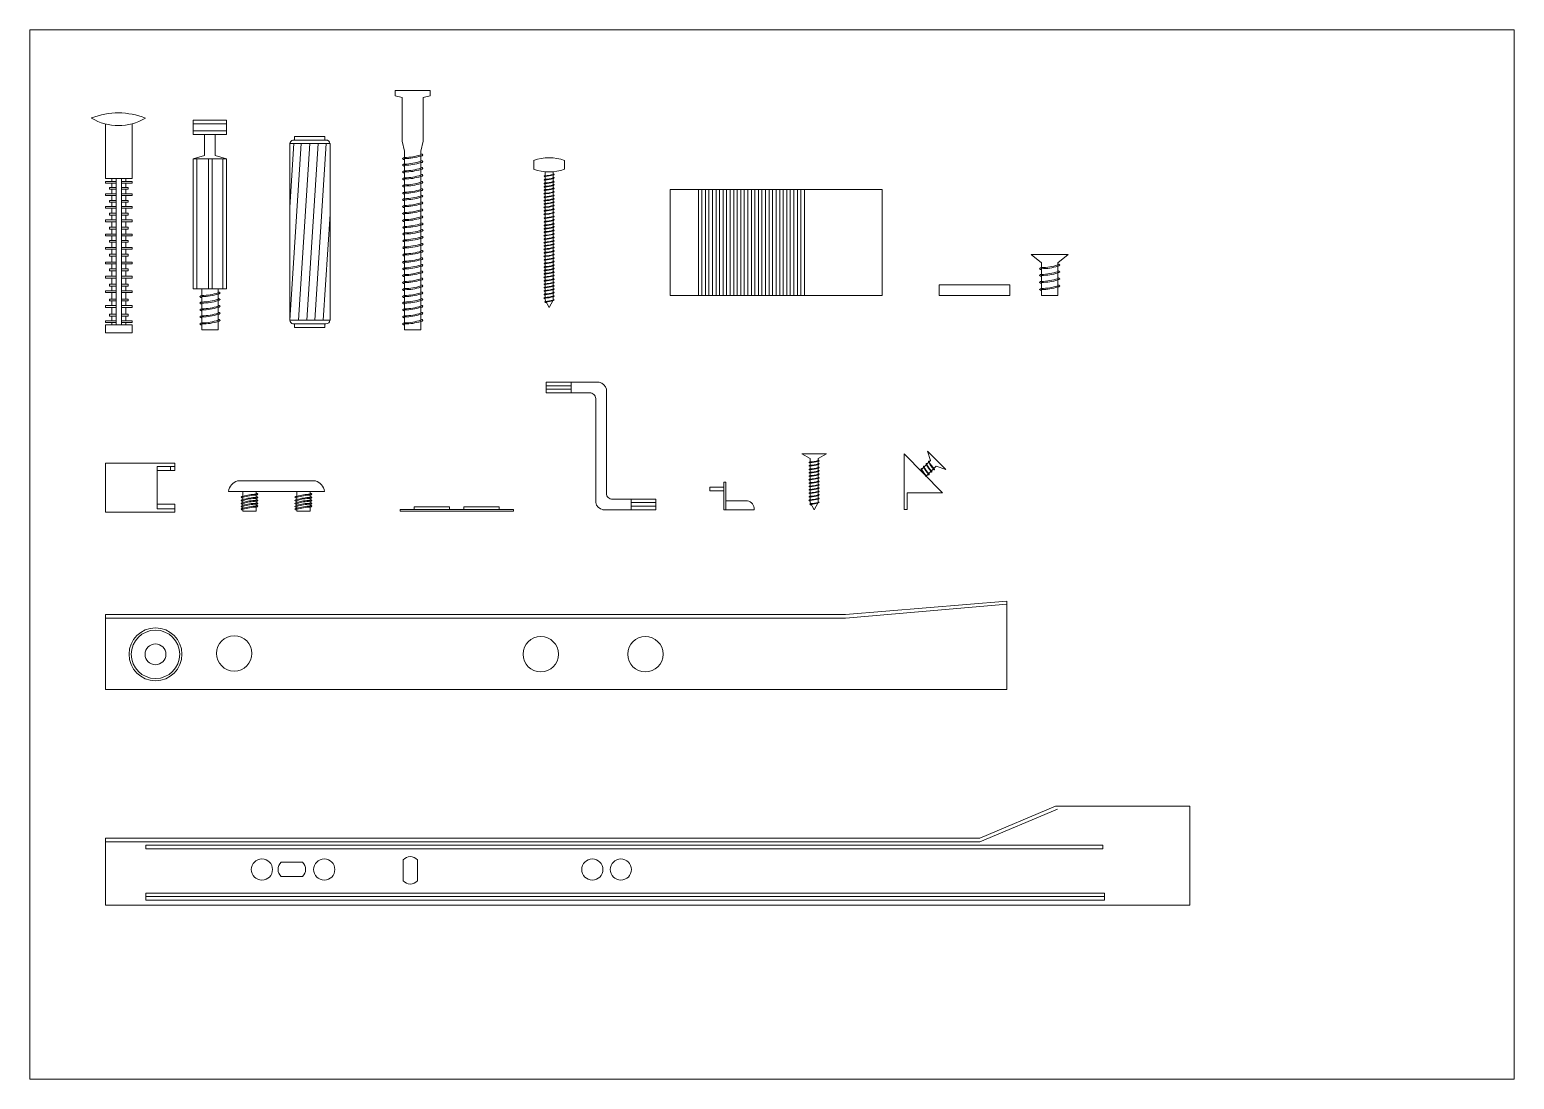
# Model space of a CAD drawing. Header units: inches. Extents: x 12 to 1060, y 12 to 320.
# Drawn here: x 11.9 to 431.9, y 11.8 to 308.8 of the extents above; entities that cross this region are included whole.
import ezdxf

# ---------------------------------------------------------------- set-up
doc = ezdxf.new("R2010")
doc.units = ezdxf.units.IN
doc.header["$MEASUREMENT"] = 0
doc.layers.add('dettagli', color=4, linetype='Continuous', lineweight=13)

msp = doc.modelspace()

# ---------------------------------------------------------------- linework, layer by layer
at = {"color": 7, "lineweight": 5}
msp.add_lwpolyline([(11.9, 11.78), (11.9, 308.78), (431.9, 308.78), (431.9, 11.78)], close=True, dxfattribs=at)
at = {"layer": 'dettagli', "lineweight": 5}
for p, q in [((115.29, 290.11), (117.29, 289.61)), ((123.24, 289.61), (125.24, 290.11)), ((117.29, 277.22), (117.29, 289.61)), ((123.24, 277.22), (123.24, 289.61)), ((58.18, 282.16), (67.58, 282.16)), ((58.18, 280.16), (67.58, 280.16)), ((95.71, 277.55), (95.36, 277.55)), ((117.96, 274.43), (117.29, 277.22)), ((122.57, 274.43), (123.24, 277.22)), ((61.38, 273.2), (58.18, 272.2)), ((64.38, 273.2), (67.58, 272.2)), ((85.46, 226.55), (88.68, 276.55)), ((85.46, 258.58), (86.62, 276.55)), ((87.93, 226.55), (91.16, 276.55)), ((90.26, 226.55), (93.49, 276.55)), ((92.59, 226.55), (95.81, 276.55)), ((62.48, 272.2), (62.48, 235.5)), ((63.48, 272.2), (63.48, 235.5)), ((154.48, 271.81), (154.48, 269.28)), ((163.23, 271.81), (163.23, 269.28)), ((40.89, 266.64), (33.34, 266.64)), ((35.13, 266.64), (35.13, 265.84)), ((35.13, 265.32), (35.13, 264.14)), ((35.13, 263.63), (35.13, 262.34)), ((35.13, 261.83), (35.13, 260.49)), ((201.07, 263.6), (201.07, 233.6)), ((202.07, 263.6), (202.07, 233.6)), ((203.07, 263.6), (203.07, 233.6)), ((204.07, 263.6), (204.07, 233.6)), ((205.07, 263.6), (205.07, 233.6)), ((206.07, 263.6), (206.07, 233.6)), ((207.07, 263.6), (207.07, 233.6)), ((208.07, 263.6), (208.07, 233.6)), ((209.07, 263.6), (209.07, 233.6)), ((210.07, 263.6), (210.07, 233.6)), ((211.07, 263.6), (211.07, 233.6)), ((212.07, 263.6), (212.07, 233.6)), ((213.07, 263.6), (213.07, 233.6)), ((214.07, 263.6), (214.07, 233.6)), ((215.07, 263.6), (215.07, 233.6)), ((216.07, 263.6), (216.07, 233.6)), ((217.07, 263.6), (217.07, 233.6)), ((218.07, 263.6), (218.07, 233.6)), ((219.07, 263.6), (219.07, 233.6)), ((220.07, 263.6), (220.07, 233.6)), ((221.07, 263.6), (221.07, 233.6)), ((222.07, 263.6), (222.07, 233.6)), ((223.07, 263.6), (223.07, 233.6)), ((224.07, 263.6), (224.07, 233.6)), ((225.07, 263.6), (225.07, 233.6)), ((226.07, 263.6), (226.07, 233.6)), ((227.07, 263.6), (227.07, 233.6)), ((228.07, 263.6), (228.07, 233.6)), ((229.07, 263.6), (229.07, 233.6)), ((230.07, 263.6), (230.07, 233.6)), ((231.07, 263.6), (231.07, 233.6)), ((35.13, 259.98), (35.13, 258.8)), ((35.13, 258.28), (35.13, 256.84)), ((35.13, 256.33), (35.13, 254.94)), ((94.91, 226.55), (96.86, 256.62)), ((35.13, 254.43), (35.13, 252.89)), ((35.13, 252.37), (35.13, 250.93)), ((35.13, 250.42), (35.13, 249.14)), ((35.13, 248.62), (35.13, 247.18)), ((35.13, 246.67), (35.13, 245.23)), ((35.13, 244.72), (35.13, 243.02)), ((298.15, 242.8), (295.25, 245.19)), ((295.25, 245.19), (305.65, 245.19)), ((302.76, 242.8), (305.65, 245.19)), ((35.13, 242.51), (35.13, 241.07)), ((35.13, 240.55), (35.13, 239.01)), ((35.13, 238.5), (35.13, 236.75)), ((35.13, 236.24), (35.13, 234.9)), ((35.13, 234.39), (35.13, 232.57)), ((35.13, 232.05), (35.13, 230.72)), ((157.7, 232.29), (158.84, 230.22)), ((158.84, 230.22), (159.98, 232.29)), ((35.13, 230.2), (35.13, 228.28)), ((35.13, 227.76), (35.13, 226.43)), ((40.89, 225.3), (33.34, 225.3)), ((35.13, 225.91), (35.13, 225.3)), ((95.71, 225.55), (95.36, 225.55)), ((158.04, 208.02), (165.04, 208.02)), ((158.04, 207.02), (165.04, 207.02)), ((271.04, 184.35), (265.91, 189.54)), ((266.77, 186.86), (265.91, 189.54)), ((271.04, 184.35), (265.91, 189.54)), ((33.34, 186.13), (52.98, 186.13)), ((33.34, 172.23), (33.34, 186.13)), ((232.66, 187.45), (230.34, 188.8)), ((230.34, 188.8), (237.28, 188.8)), ((234.96, 187.45), (237.28, 188.8)), ((268.37, 185.24), (271.04, 184.35)), ((95.28, 178.11), (68.16, 178.11)), ((52.98, 172.23), (33.34, 172.23)), ((52.98, 173.23), (52.98, 172.23)), ((76, 172.54), (72.16, 172.54)), ((91.28, 172.54), (87.44, 172.54)), ((189.04, 174.97), (182.04, 174.97)), ((189.04, 173.97), (182.04, 173.97)), ((232.66, 175.04), (233.82, 172.97)), ((233.82, 172.97), (234.96, 175.04)), ((33.34, 122.08), (33.34, 142.27)), ((340.12, 61.08), (340.12, 89.08))]:
    msp.add_line(p, q, dxfattribs=at)
for points in [[(115.29, 290.11), (115.29, 290.11), (115.29, 291.61), (125.24, 291.61), (125.24, 290.11), (125.24, 290.11)], [(29.42, 283.75), (29.42, 283.82)], [(33.34, 266.64), (33.34, 282.12), (33.34, 282.12)], [(40.89, 282.17), (40.89, 266.64)], [(61.38, 279.16), (58.18, 279.16), (58.18, 283.16), (67.58, 283.16), (67.58, 279.16), (64.38, 279.16)], [(61.38, 273.2), (61.38, 279.16), (64.38, 279.16), (64.38, 273.2)], [(86.86, 277.55), (86.86, 278.55), (95.36, 278.55), (95.36, 277.55), (86.36, 277.55)], [(91.16, 276.55), (96.86, 276.55), (96.86, 226.55), (85.46, 226.55), (85.46, 276.55), (91.16, 276.55)], [(122.57, 274.43), (122.57, 223.86), (117.96, 223.86), (117.96, 274.43)], [(58.18, 235.5), (67.58, 235.5), (67.58, 272.2), (58.18, 272.2), (58.18, 235.5)], [(59.18, 272.2), (59.18, 235.5)], [(66.58, 272.2), (66.58, 235.5)], [(36.38, 265.84), (33.32, 265.84), (33.32, 265.32), (36.38, 265.32)], [(36.38, 266.64), (36.38, 225.3)], [(37.83, 266.64), (37.83, 225.3)], [(37.83, 265.84), (40.89, 265.84), (40.89, 265.32), (37.83, 265.32)], [(39.09, 266.64), (39.09, 265.84)], [(39.09, 265.32), (39.09, 264.14)], [(157.7, 268.56), (157.7, 232.29)], [(159.98, 232.29), (159.98, 268.56), (157.7, 268.56)], [(36.38, 262.34), (33.32, 262.34), (33.32, 261.83), (36.38, 261.83)], [(36.38, 264.14), (34.46, 264.14), (34.46, 263.63), (36.38, 263.63)], [(36.38, 260.49), (34.46, 260.49), (34.46, 259.98), (36.38, 259.98)], [(37.83, 264.14), (39.75, 264.14), (39.75, 263.63), (37.83, 263.63)], [(37.83, 262.34), (40.89, 262.34), (40.89, 261.83), (37.83, 261.83)], [(37.83, 260.49), (39.75, 260.49), (39.75, 259.98), (37.83, 259.98)], [(39.09, 263.63), (39.09, 262.34)], [(39.09, 261.83), (39.09, 260.49)], [(193.07, 263.6), (253.07, 263.6), (253.07, 233.6), (193.07, 233.6), (193.07, 263.6)], [(36.38, 258.8), (33.32, 258.8), (33.32, 258.28), (36.38, 258.28)], [(36.38, 256.84), (34.46, 256.84), (34.46, 256.33), (36.38, 256.33)], [(37.83, 258.8), (40.89, 258.8), (40.89, 258.28), (37.83, 258.28)], [(37.83, 256.84), (39.75, 256.84), (39.75, 256.33), (37.83, 256.33)], [(39.09, 259.98), (39.09, 258.8)], [(39.09, 258.28), (39.09, 256.84)], [(39.09, 256.33), (39.09, 254.94)], [(36.38, 254.94), (33.32, 254.94), (33.32, 254.43), (36.38, 254.43)], [(36.38, 252.89), (34.46, 252.89), (34.46, 252.37), (36.38, 252.37)], [(37.83, 254.94), (40.89, 254.94), (40.89, 254.43), (37.83, 254.43)], [(37.83, 252.89), (39.75, 252.89), (39.75, 252.37), (37.83, 252.37)], [(39.09, 254.43), (39.09, 252.89)], [(39.09, 252.37), (39.09, 250.93)], [(36.38, 250.93), (33.32, 250.93), (33.32, 250.42), (36.38, 250.42)], [(36.38, 249.14), (34.46, 249.14), (34.46, 248.62), (36.38, 248.62)], [(37.83, 250.93), (40.89, 250.93), (40.89, 250.42), (37.83, 250.42)], [(37.83, 249.14), (39.75, 249.14), (39.75, 248.62), (37.83, 248.62)], [(39.09, 250.42), (39.09, 249.14)], [(39.09, 248.62), (39.09, 247.18)], [(36.38, 247.18), (33.32, 247.18), (33.32, 246.67), (36.38, 246.67)], [(36.38, 245.23), (34.46, 245.23), (34.46, 244.72), (36.38, 244.72)], [(37.83, 247.18), (40.89, 247.18), (40.89, 246.67), (37.83, 246.67)], [(37.83, 245.23), (39.75, 245.23), (39.75, 244.72), (37.83, 244.72)], [(39.09, 246.67), (39.09, 245.23)], [(39.09, 244.72), (39.09, 243.02)], [(36.38, 243.02), (33.32, 243.02), (33.32, 242.51), (36.38, 242.51)], [(36.38, 241.07), (34.46, 241.07), (34.46, 240.55), (36.38, 240.55)], [(37.83, 243.02), (40.89, 243.02), (40.89, 242.51), (37.83, 242.51)], [(37.83, 241.07), (39.75, 241.07), (39.75, 240.55), (37.83, 240.55)], [(39.09, 242.51), (39.09, 241.07)], [(39.09, 240.55), (39.09, 239.01)], [(302.76, 242.8), (302.76, 233.6), (298.15, 233.6), (298.15, 242.8)], [(36.38, 239.01), (33.32, 239.01), (33.32, 238.5), (36.38, 238.5)], [(36.38, 236.75), (34.46, 236.75), (34.46, 236.24), (36.38, 236.24)], [(37.83, 239.01), (40.89, 239.01), (40.89, 238.5), (37.83, 238.5)], [(37.83, 236.75), (39.75, 236.75), (39.75, 236.24), (37.83, 236.24)], [(39.09, 238.5), (39.09, 236.75)], [(39.09, 236.24), (39.09, 234.9)], [(65.22, 235.5), (65.22, 223.86), (60.61, 223.86), (60.61, 235.5)], [(269.18, 233.6), (269.18, 236.6), (289.18, 236.6), (289.18, 233.6), (269.18, 233.6)], [(36.38, 234.9), (33.32, 234.9), (33.32, 234.39), (36.38, 234.39)], [(36.38, 232.57), (34.46, 232.57), (34.46, 232.05), (36.38, 232.05)], [(37.83, 234.9), (40.89, 234.9), (40.89, 234.39), (37.83, 234.39)], [(37.83, 232.57), (39.75, 232.57), (39.75, 232.05), (37.83, 232.05)], [(39.09, 234.39), (39.09, 232.57)], [(39.09, 232.05), (39.09, 230.72)], [(36.38, 230.72), (33.32, 230.72), (33.32, 230.2), (36.38, 230.2)], [(36.38, 228.28), (34.46, 228.28), (34.46, 227.76), (36.38, 227.76)], [(37.83, 230.72), (40.89, 230.72), (40.89, 230.2), (37.83, 230.2)], [(37.83, 228.28), (39.75, 228.28), (39.75, 227.76), (37.83, 227.76)], [(39.09, 230.2), (39.09, 228.28)], [(39.09, 227.76), (39.09, 226.43)], [(36.38, 226.43), (33.32, 226.43), (33.32, 225.91), (36.38, 225.91)], [(40.89, 225.3), (40.89, 223.01), (33.34, 223.01), (33.34, 225.3)], [(37.83, 226.43), (40.89, 226.43), (40.89, 225.91), (37.83, 225.91)], [(39.09, 225.91), (39.09, 225.3)], [(86.86, 225.55), (86.86, 224.55), (95.36, 224.55), (95.36, 225.55), (86.36, 225.55)], [(165.04, 206.02), (158.04, 206.02), (158.04, 209.02), (165.04, 209.02)], [(165.04, 209.02), (173.01, 209.02)], [(170.5, 206.02), (165.04, 206.02), (165.04, 209.02)], [(175.04, 189.87), (175.04, 207.02)], [(172.04, 189.87), (172.04, 204.43)], [(172.04, 174.97), (172.04, 189.87)], [(175.04, 189.87), (175.04, 177.56)], [(52.98, 173.23), (47.98, 173.23), (47.98, 185.23), (52.98, 185.23), (52.98, 186.13)], [(51.78, 185.23), (51.78, 184.1), (47.98, 184.1)], [(52.98, 185.23), (52.98, 184.1), (51.78, 184.1)], [(232.66, 187.45), (232.66, 175.04)], [(234.96, 175.04), (234.96, 187.45), (234.96, 187.45)], [(259.25, 173), (259.25, 188.75), (270.15, 177.73), (260.15, 177.73), (260.15, 173), (259.25, 173)], [(263.91, 184.04), (266.77, 186.86), (266.77, 186.86)], [(268.37, 185.24), (265.52, 182.41)], [(92.72, 181.11), (92.72, 181.11), (70.72, 181.11), (70.72, 181.11)], [(208.32, 172.97), (208.32, 180.79), (208.82, 180.79), (208.82, 172.97), (208.32, 172.97)], [(72.16, 172.54), (72.16, 178.11), (76, 178.11), (76, 172.54)], [(87.44, 172.54), (87.44, 178.11), (91.28, 178.11), (91.28, 172.54)], [(208.32, 179.29), (204.32, 179.29), (204.32, 178.29), (208.32, 178.29)], [(52.98, 173.23), (52.98, 174.5), (47.98, 174.5)], [(116.69, 172.54), (148.8, 172.54), (148.8, 173.04), (116.69, 173.04), (116.69, 172.54)], [(120.69, 173.04), (120.69, 173.74), (130.69, 173.74), (130.69, 173.04)], [(134.69, 173.04), (134.69, 173.74), (144.69, 173.74), (144.69, 173.04)], [(182.04, 172.97), (174.07, 172.97)], [(176.58, 175.97), (182.04, 175.97), (182.04, 172.97)], [(182.04, 175.97), (189.04, 175.97), (189.04, 172.97), (182.04, 172.97)], [(214.96, 175.47), (208.82, 175.47)], [(208.82, 172.97), (216.82, 172.97), (216.82, 173.44)], [(288.35, 147.08), (288.35, 122.08), (33.34, 122.08)], [(288.35, 147.08), (242.68, 143.27), (33.34, 143.27), (33.34, 142.27)], [(33.34, 142.27), (242.68, 142.27), (288.35, 146.22)], [(340.12, 89.08), (302.12, 89.08), (280.73, 80.02), (33.34, 80.02), (33.34, 61.08)], [(33.34, 79.02), (280.73, 79.02), (302.71, 88.26)], [(315.47, 78.02), (44.75, 78.02), (44.75, 77.02), (315.47, 77.02), (315.47, 78.02)], [(83.06, 73.19), (83.06, 73.19), (89.06, 73.19)], [(117.58, 67.92), (117.58, 67.92), (117.58, 73.92)], [(121.58, 73.92), (121.58, 73.92), (121.58, 67.92)], [(89.06, 69.19), (89.06, 69.19), (83.06, 69.19)], [(316.01, 64.47), (44.75, 64.47), (44.75, 63.47), (316.01, 63.47), (316.01, 64.47)], [(309.03, 63.47), (44.75, 63.47), (44.75, 62.48), (316.01, 62.48), (316.01, 63.47)], [(33.34, 61.08), (340.12, 61.08)]]:
    msp.add_lwpolyline(points, dxfattribs=at)
for centre, radius in [((47.49, 132.04), 7.49), ((47.49, 132.04), 6.85), ((47.49, 132.04), 2.95), ((69.76, 132.29), 5), ((156.49, 132.08), 5), ((186.09, 132.08), 5), ((77.6, 71.15), 3), ((95.23, 71.15), 3), ((171.08, 71.15), 3), ((179.14, 71.15), 3)]:
    msp.add_circle(centre, radius, dxfattribs=at)
for centre, radius, start, end in [((36.93, 264.58), 20.66, 68.1154, 111.2992), ((37.02, 296.49), 14.84, 239.19, 300.81), ((86.73, 276.3), 1.3, 106.8875, 169.1381), ((95.78, 276.48), 1.07, 3.8548, 93.8548), ((117.62, 288.94), 16.34, 271.1868, 287.62), ((118.06, 286.79), 14.48, 269.6106, 288.1487), ((122.38, 272.69), 0.997, 39.7871, 79.0756), ((122.61, 273.67), 0.637, 266.5276, 327.6662), ((117.92, 271.97), 0.637, 86.5276, 147.6662), ((118.15, 272.95), 0.997, 219.7871, 259.0756), ((117.92, 270.12), 0.637, 86.5276, 147.6662), ((118.15, 271.09), 0.997, 219.7871, 259.0756), ((117.92, 268.19), 0.637, 86.5276, 147.6662), ((117.62, 287.09), 16.34, 271.1868, 287.62), ((118.06, 284.93), 14.48, 269.6106, 288.1487), ((117.62, 285.17), 16.34, 271.1868, 287.62), ((118.06, 283.01), 14.48, 269.6106, 288.1487), ((122.38, 270.83), 0.997, 39.7871, 79.0756), ((122.61, 271.81), 0.637, 266.5276, 327.6662), ((122.38, 268.91), 0.997, 39.7871, 79.0756), ((122.61, 269.89), 0.637, 266.5276, 327.6662), ((158.85, 258.85), 13.68, 71.3462, 108.6538), ((158.85, 282.24), 13.68, 251.3462, 288.6538), ((118.15, 269.17), 0.997, 219.7871, 259.0756), ((117.92, 266.21), 0.637, 86.5276, 147.6662), ((118.15, 267.19), 0.997, 219.7871, 259.0756), ((117.92, 264.21), 0.637, 86.5276, 147.6662), ((117.62, 283.19), 16.34, 271.1868, 287.62), ((118.06, 281.03), 14.48, 269.6106, 288.1487), ((117.62, 281.19), 16.34, 271.1868, 287.62), ((118.06, 279.03), 14.48, 269.6106, 288.1487), ((122.38, 266.93), 0.997, 39.7871, 79.0756), ((122.61, 267.91), 0.637, 266.5276, 327.6662), ((122.38, 264.93), 0.997, 39.7871, 79.0756), ((122.61, 265.91), 0.637, 266.5276, 327.6662), ((157.66, 265.09), 0.319, 86.5276, 147.6662), ((157.77, 265.58), 0.499, 219.7871, 259.0756), ((157.68, 267.14), 0.319, 86.5276, 147.6662), ((157.79, 267.63), 0.499, 219.7871, 259.0756), ((157.68, 266.14), 0.319, 86.5276, 147.6662), ((157.79, 266.63), 0.499, 219.7871, 259.0756), ((157.51, 273.58), 8.17, 271.1868, 287.62), ((157.73, 272.5), 7.24, 269.6106, 288.1487), ((157.51, 272.65), 8.17, 271.1868, 287.62), ((157.73, 271.58), 7.24, 269.6106, 288.1487), ((157.53, 275.62), 8.17, 271.1868, 287.62), ((157.75, 274.55), 7.24, 269.6106, 288.1487), ((157.53, 274.62), 8.17, 271.1868, 287.62), ((157.75, 273.55), 7.24, 269.6106, 288.1487), ((159.89, 265.45), 0.499, 39.7871, 79.0756), ((160, 265.94), 0.319, 266.5276, 327.6662), ((159.89, 264.53), 0.499, 39.7871, 79.0756), ((160, 265.01), 0.319, 266.5276, 327.6662), ((159.91, 267.5), 0.499, 39.7871, 79.0756), ((160.02, 267.99), 0.319, 266.5276, 327.6662), ((159.91, 266.5), 0.499, 39.7871, 79.0756), ((160.02, 266.99), 0.319, 266.5276, 327.6662), ((118.15, 265.19), 0.997, 219.7871, 259.0756), ((117.92, 262.17), 0.637, 86.5276, 147.6662), ((118.15, 263.15), 0.997, 219.7871, 259.0756), ((117.92, 260.32), 0.637, 86.5276, 147.6662), ((118.15, 261.3), 0.997, 219.7871, 259.0756), ((117.62, 279.15), 16.34, 271.1868, 287.62), ((118.06, 276.99), 14.48, 269.6106, 288.1487), ((117.62, 277.29), 16.34, 271.1868, 287.62), ((118.06, 275.14), 14.48, 269.6106, 288.1487), ((122.38, 262.89), 0.997, 39.7871, 79.0756), ((122.61, 263.87), 0.637, 266.5276, 327.6662), ((122.38, 261.04), 0.997, 39.7871, 79.0756), ((122.61, 262.02), 0.637, 266.5276, 327.6662), ((157.66, 264.17), 0.319, 86.5276, 147.6662), ((157.77, 264.66), 0.499, 219.7871, 259.0756), ((157.66, 263.2), 0.319, 86.5276, 147.6662), ((157.77, 263.69), 0.499, 219.7871, 259.0756), ((157.66, 262.21), 0.319, 86.5276, 147.6662), ((157.77, 262.7), 0.499, 219.7871, 259.0756), ((157.66, 261.22), 0.319, 86.5276, 147.6662), ((157.77, 261.7), 0.499, 219.7871, 259.0756), ((157.66, 260.24), 0.319, 86.5276, 147.6662), ((157.77, 260.73), 0.499, 219.7871, 259.0756), ((157.51, 271.69), 8.17, 271.1868, 287.62), ((157.73, 270.61), 7.24, 269.6106, 288.1487), ((157.51, 270.7), 8.17, 271.1868, 287.62), ((157.73, 269.62), 7.24, 269.6106, 288.1487), ((157.51, 269.7), 8.17, 271.1868, 287.62), ((157.73, 268.62), 7.24, 269.6106, 288.1487), ((157.51, 268.73), 8.17, 271.1868, 287.62), ((157.73, 267.65), 7.24, 269.6106, 288.1487), ((159.89, 263.56), 0.499, 39.7871, 79.0756), ((160, 264.05), 0.319, 266.5276, 327.6662), ((159.89, 262.57), 0.499, 39.7871, 79.0756), ((160, 263.06), 0.319, 266.5276, 327.6662), ((159.89, 261.57), 0.499, 39.7871, 79.0756), ((160, 262.06), 0.319, 266.5276, 327.6662), ((159.89, 260.6), 0.499, 39.7871, 79.0756), ((160, 261.09), 0.319, 266.5276, 327.6662), ((117.92, 258.4), 0.637, 86.5276, 147.6662), ((118.15, 259.37), 0.997, 219.7871, 259.0756), ((117.92, 256.42), 0.637, 86.5276, 147.6662), ((118.15, 257.4), 0.997, 219.7871, 259.0756), ((117.62, 275.37), 16.34, 271.1868, 287.62), ((118.06, 273.21), 14.48, 269.6106, 288.1487), ((117.62, 273.39), 16.34, 271.1868, 287.62), ((118.06, 271.23), 14.48, 269.6106, 288.1487), ((122.38, 259.11), 0.997, 39.7871, 79.0756), ((122.61, 260.09), 0.637, 266.5276, 327.6662), ((122.38, 257.13), 0.997, 39.7871, 79.0756), ((122.61, 258.11), 0.637, 266.5276, 327.6662), ((157.66, 259.32), 0.319, 86.5276, 147.6662), ((157.77, 259.8), 0.499, 219.7871, 259.0756), ((157.66, 258.35), 0.319, 86.5276, 147.6662), ((157.77, 258.84), 0.499, 219.7871, 259.0756), ((157.66, 257.36), 0.319, 86.5276, 147.6662), ((157.77, 257.85), 0.499, 219.7871, 259.0756), ((157.66, 256.36), 0.319, 86.5276, 147.6662), ((157.77, 256.85), 0.499, 219.7871, 259.0756), ((157.51, 267.8), 8.17, 271.1868, 287.62), ((157.73, 266.72), 7.24, 269.6106, 288.1487), ((157.51, 266.84), 8.17, 271.1868, 287.62), ((157.73, 265.76), 7.24, 269.6106, 288.1487), ((157.51, 265.85), 8.17, 271.1868, 287.62), ((157.73, 264.77), 7.24, 269.6106, 288.1487), ((157.51, 264.85), 8.17, 271.1868, 287.62), ((157.73, 263.77), 7.24, 269.6106, 288.1487), ((159.89, 259.67), 0.499, 39.7871, 79.0756), ((160, 260.16), 0.319, 266.5276, 327.6662), ((159.89, 258.71), 0.499, 39.7871, 79.0756), ((160, 259.2), 0.319, 266.5276, 327.6662), ((159.89, 257.72), 0.499, 39.7871, 79.0756), ((160, 258.21), 0.319, 266.5276, 327.6662), ((159.89, 256.72), 0.499, 39.7871, 79.0756), ((160, 257.21), 0.319, 266.5276, 327.6662), ((117.92, 254.42), 0.637, 86.5276, 147.6662), ((118.15, 255.4), 0.997, 219.7871, 259.0756), ((117.96, 252.48), 0.637, 86.5276, 147.6662), ((118.19, 253.46), 0.997, 219.7871, 259.0756), ((117.62, 271.39), 16.34, 271.1868, 287.62), ((118.06, 269.24), 14.48, 269.6106, 288.1487), ((117.66, 269.45), 16.34, 271.1868, 287.62), ((118.1, 267.3), 14.48, 269.6106, 288.1487), ((117.66, 267.6), 16.34, 271.1868, 287.62), ((122.38, 255.14), 0.997, 39.7871, 79.0756), ((122.61, 256.11), 0.637, 266.5276, 327.6662), ((122.42, 253.2), 0.997, 39.7871, 79.0756), ((122.65, 254.18), 0.637, 266.5276, 327.6662), ((122.42, 251.35), 0.997, 39.7871, 79.0756), ((157.66, 253.21), 0.319, 86.5276, 147.6662), ((157.77, 253.7), 0.499, 219.7871, 259.0756), ((157.66, 252.29), 0.319, 86.5276, 147.6662), ((157.77, 252.78), 0.499, 219.7871, 259.0756), ((157.68, 255.26), 0.319, 86.5276, 147.6662), ((157.79, 255.75), 0.499, 219.7871, 259.0756), ((157.68, 254.26), 0.319, 86.5276, 147.6662), ((157.79, 254.75), 0.499, 219.7871, 259.0756), ((157.51, 261.7), 8.17, 271.1868, 287.62), ((157.73, 260.62), 7.24, 269.6106, 288.1487), ((157.51, 260.77), 8.17, 271.1868, 287.62), ((157.73, 259.7), 7.24, 269.6106, 288.1487), ((157.51, 259.81), 8.17, 271.1868, 287.62), ((157.53, 263.75), 8.17, 271.1868, 287.62), ((157.75, 262.67), 7.24, 269.6106, 288.1487), ((157.53, 262.75), 8.17, 271.1868, 287.62), ((157.75, 261.67), 7.24, 269.6106, 288.1487), ((159.89, 253.57), 0.499, 39.7871, 79.0756), ((160, 254.06), 0.319, 266.5276, 327.6662), ((159.89, 252.65), 0.499, 39.7871, 79.0756), ((160, 253.14), 0.319, 266.5276, 327.6662), ((159.89, 251.69), 0.499, 39.7871, 79.0756), ((160, 252.17), 0.319, 266.5276, 327.6662), ((159.91, 255.62), 0.499, 39.7871, 79.0756), ((160.02, 256.11), 0.319, 266.5276, 327.6662), ((159.91, 254.62), 0.499, 39.7871, 79.0756), ((160.02, 255.11), 0.319, 266.5276, 327.6662), ((117.96, 250.63), 0.637, 86.5276, 147.6662), ((118.19, 251.61), 0.997, 219.7871, 259.0756), ((117.96, 248.7), 0.637, 86.5276, 147.6662), ((118.19, 249.68), 0.997, 219.7871, 259.0756), ((118.1, 265.45), 14.48, 269.6106, 288.1487), ((117.66, 265.68), 16.34, 271.1868, 287.62), ((118.1, 263.52), 14.48, 269.6106, 288.1487), ((117.66, 263.7), 16.34, 271.1868, 287.62), ((122.65, 252.32), 0.637, 266.5276, 327.6662), ((122.42, 249.42), 0.997, 39.7871, 79.0756), ((122.65, 250.4), 0.637, 266.5276, 327.6662), ((122.42, 247.44), 0.997, 39.7871, 79.0756), ((122.65, 248.42), 0.637, 266.5276, 327.6662), ((157.66, 251.33), 0.319, 86.5276, 147.6662), ((157.77, 251.82), 0.499, 219.7871, 259.0756), ((157.66, 250.34), 0.319, 86.5276, 147.6662), ((157.77, 250.83), 0.499, 219.7871, 259.0756), ((157.66, 249.34), 0.319, 86.5276, 147.6662), ((157.77, 249.83), 0.499, 219.7871, 259.0756), ((157.66, 248.36), 0.319, 86.5276, 147.6662), ((157.77, 248.85), 0.499, 219.7871, 259.0756), ((157.73, 258.74), 7.24, 269.6106, 288.1487), ((157.51, 258.82), 8.17, 271.1868, 287.62), ((157.73, 257.75), 7.24, 269.6106, 288.1487), ((157.51, 257.82), 8.17, 271.1868, 287.62), ((157.73, 256.75), 7.24, 269.6106, 288.1487), ((157.51, 256.85), 8.17, 271.1868, 287.62), ((157.73, 255.77), 7.24, 269.6106, 288.1487), ((157.51, 255.92), 8.17, 271.1868, 287.62), ((157.73, 254.85), 7.24, 269.6106, 288.1487), ((159.89, 250.7), 0.499, 39.7871, 79.0756), ((160, 251.19), 0.319, 266.5276, 327.6662), ((159.89, 249.7), 0.499, 39.7871, 79.0756), ((160, 250.19), 0.319, 266.5276, 327.6662), ((159.89, 248.72), 0.499, 39.7871, 79.0756), ((160, 249.21), 0.319, 266.5276, 327.6662), ((159.89, 247.8), 0.499, 39.7871, 79.0756), ((160, 248.29), 0.319, 266.5276, 327.6662), ((117.96, 246.73), 0.637, 86.5276, 147.6662), ((118.19, 247.7), 0.997, 219.7871, 259.0756), ((117.96, 244.73), 0.637, 86.5276, 147.6662), ((118.19, 245.7), 0.997, 219.7871, 259.0756), ((117.62, 259.61), 16.34, 271.1868, 287.62), ((118.06, 257.46), 14.48, 269.6106, 288.1487), ((118.1, 261.54), 14.48, 269.6106, 288.1487), ((117.66, 261.7), 16.34, 271.1868, 287.62), ((118.1, 259.54), 14.48, 269.6106, 288.1487), ((122.38, 243.36), 0.997, 39.7871, 79.0756), ((122.61, 244.33), 0.637, 266.5276, 327.6662), ((122.42, 245.44), 0.997, 39.7871, 79.0756), ((122.65, 246.42), 0.637, 266.5276, 327.6662), ((157.66, 247.44), 0.319, 86.5276, 147.6662), ((157.77, 247.93), 0.499, 219.7871, 259.0756), ((157.66, 246.48), 0.319, 86.5276, 147.6662), ((157.77, 246.96), 0.499, 219.7871, 259.0756), ((157.66, 245.49), 0.319, 86.5276, 147.6662), ((157.77, 245.98), 0.499, 219.7871, 259.0756), ((157.66, 244.49), 0.319, 86.5276, 147.6662), ((157.77, 244.98), 0.499, 219.7871, 259.0756), ((157.68, 243.47), 0.319, 86.5276, 147.6662), ((157.79, 243.96), 0.499, 219.7871, 259.0756), ((157.51, 254.96), 8.17, 271.1868, 287.62), ((157.73, 253.88), 7.24, 269.6106, 288.1487), ((157.51, 253.97), 8.17, 271.1868, 287.62), ((157.73, 252.9), 7.24, 269.6106, 288.1487), ((157.51, 252.97), 8.17, 271.1868, 287.62), ((157.73, 251.9), 7.24, 269.6106, 288.1487), ((157.53, 251.96), 8.17, 271.1868, 287.62), ((157.75, 250.88), 7.24, 269.6106, 288.1487), ((159.89, 246.83), 0.499, 39.7871, 79.0756), ((160, 247.32), 0.319, 266.5276, 327.6662), ((159.89, 245.85), 0.499, 39.7871, 79.0756), ((160, 246.33), 0.319, 266.5276, 327.6662), ((159.89, 244.85), 0.499, 39.7871, 79.0756), ((160, 245.33), 0.319, 266.5276, 327.6662), ((159.91, 243.83), 0.499, 39.7871, 79.0756), ((160.02, 244.32), 0.319, 266.5276, 327.6662), ((117.92, 242.64), 0.637, 86.5276, 147.6662), ((118.15, 243.62), 0.997, 219.7871, 259.0756), ((117.92, 240.78), 0.637, 86.5276, 147.6662), ((118.15, 241.76), 0.997, 219.7871, 259.0756), ((117.92, 238.86), 0.637, 86.5276, 147.6662), ((117.62, 257.76), 16.34, 271.1868, 287.62), ((118.06, 255.6), 14.48, 269.6106, 288.1487), ((117.62, 255.83), 16.34, 271.1868, 287.62), ((118.06, 253.68), 14.48, 269.6106, 288.1487), ((122.38, 241.5), 0.997, 39.7871, 79.0756), ((122.61, 242.48), 0.637, 266.5276, 327.6662), ((122.38, 239.58), 0.997, 39.7871, 79.0756), ((122.61, 240.56), 0.637, 266.5276, 327.6662), ((157.66, 241.43), 0.319, 86.5276, 147.6662), ((157.77, 241.92), 0.499, 219.7871, 259.0756), ((157.66, 240.5), 0.319, 86.5276, 147.6662), ((157.77, 240.99), 0.499, 219.7871, 259.0756), ((157.66, 239.54), 0.319, 86.5276, 147.6662), ((157.77, 240.03), 0.499, 219.7871, 259.0756), ((157.68, 242.47), 0.319, 86.5276, 147.6662), ((157.79, 242.96), 0.499, 219.7871, 259.0756), ((157.51, 249.91), 8.17, 271.1868, 287.62), ((157.73, 248.84), 7.24, 269.6106, 288.1487), ((157.51, 248.99), 8.17, 271.1868, 287.62), ((157.73, 247.91), 7.24, 269.6106, 288.1487), ((157.51, 248.03), 8.17, 271.1868, 287.62), ((157.73, 246.95), 7.24, 269.6106, 288.1487), ((157.53, 250.96), 8.17, 271.1868, 287.62), ((157.75, 249.88), 7.24, 269.6106, 288.1487), ((159.89, 241.79), 0.499, 39.7871, 79.0756), ((160, 242.28), 0.319, 266.5276, 327.6662), ((159.89, 240.86), 0.499, 39.7871, 79.0756), ((160, 241.35), 0.319, 266.5276, 327.6662), ((159.89, 239.9), 0.499, 39.7871, 79.0756), ((160, 240.39), 0.319, 266.5276, 327.6662), ((159.91, 242.83), 0.499, 39.7871, 79.0756), ((160.02, 243.32), 0.319, 266.5276, 327.6662), ((298.11, 240.82), 0.637, 86.5276, 147.6662), ((298.34, 241.8), 0.997, 219.7871, 259.0756), ((298.11, 238.9), 0.637, 86.5276, 147.6662), ((297.81, 257.8), 16.34, 271.1868, 287.62), ((298.25, 255.64), 14.48, 269.6106, 288.1487), ((297.81, 255.87), 16.34, 271.1868, 287.62), ((298.25, 253.72), 14.48, 269.6106, 288.1487), ((302.57, 241.54), 0.997, 39.7871, 79.0756), ((302.8, 242.52), 0.637, 266.5276, 327.6662), ((302.57, 239.62), 0.997, 39.7871, 79.0756), ((302.8, 240.6), 0.637, 266.5276, 327.6662), ((118.15, 239.84), 0.997, 219.7871, 259.0756), ((117.92, 236.88), 0.637, 86.5276, 147.6662), ((118.15, 237.86), 0.997, 219.7871, 259.0756), ((117.92, 234.88), 0.637, 86.5276, 147.6662), ((118.15, 235.86), 0.997, 219.7871, 259.0756), ((117.62, 253.86), 16.34, 271.1868, 287.62), ((118.06, 251.7), 14.48, 269.6106, 288.1487), ((117.62, 251.86), 16.34, 271.1868, 287.62), ((118.06, 249.7), 14.48, 269.6106, 288.1487), ((122.38, 237.6), 0.997, 39.7871, 79.0756), ((122.61, 238.58), 0.637, 266.5276, 327.6662), ((122.38, 235.6), 0.997, 39.7871, 79.0756), ((122.61, 236.58), 0.637, 266.5276, 327.6662), ((157.66, 238.55), 0.319, 86.5276, 147.6662), ((157.77, 239.04), 0.499, 219.7871, 259.0756), ((157.66, 237.55), 0.319, 86.5276, 147.6662), ((157.77, 238.04), 0.499, 219.7871, 259.0756), ((157.66, 236.58), 0.319, 86.5276, 147.6662), ((157.77, 237.07), 0.499, 219.7871, 259.0756), ((157.66, 235.65), 0.319, 86.5276, 147.6662), ((157.77, 236.14), 0.499, 219.7871, 259.0756), ((157.51, 247.04), 8.17, 271.1868, 287.62), ((157.73, 245.96), 7.24, 269.6106, 288.1487), ((157.51, 246.04), 8.17, 271.1868, 287.62), ((157.73, 244.96), 7.24, 269.6106, 288.1487), ((157.51, 245.06), 8.17, 271.1868, 287.62), ((157.73, 243.99), 7.24, 269.6106, 288.1487), ((157.51, 244.14), 8.17, 271.1868, 287.62), ((157.73, 243.06), 7.24, 269.6106, 288.1487), ((157.51, 243.17), 8.17, 271.1868, 287.62), ((157.73, 242.1), 7.24, 269.6106, 288.1487), ((159.89, 238.91), 0.499, 39.7871, 79.0756), ((160, 239.4), 0.319, 266.5276, 327.6662), ((159.89, 237.91), 0.499, 39.7871, 79.0756), ((160, 238.4), 0.319, 266.5276, 327.6662), ((159.89, 236.94), 0.499, 39.7871, 79.0756), ((160, 237.42), 0.319, 266.5276, 327.6662), ((159.89, 236.01), 0.499, 39.7871, 79.0756), ((160, 236.5), 0.319, 266.5276, 327.6662), ((159.89, 235.05), 0.499, 39.7871, 79.0756), ((160, 235.54), 0.319, 266.5276, 327.6662), ((298.34, 239.88), 0.997, 219.7871, 259.0756), ((298.11, 236.92), 0.637, 86.5276, 147.6662), ((298.34, 237.9), 0.997, 219.7871, 259.0756), ((298.11, 234.92), 0.637, 86.5276, 147.6662), ((298.34, 235.9), 0.997, 219.7871, 259.0756), ((297.81, 253.89), 16.34, 271.1868, 287.62), ((298.25, 251.74), 14.48, 269.6106, 288.1487), ((297.81, 251.89), 16.34, 271.1868, 287.62), ((298.25, 249.74), 14.48, 269.6106, 288.1487), ((302.57, 237.64), 0.997, 39.7871, 79.0756), ((302.8, 238.62), 0.637, 266.5276, 327.6662), ((302.57, 235.64), 0.997, 39.7871, 79.0756), ((302.8, 236.62), 0.637, 266.5276, 327.6662), ((60.57, 232.94), 0.637, 86.5276, 147.6662), ((60.8, 233.91), 0.997, 219.7871, 259.0756), ((60.57, 231.08), 0.637, 86.5276, 147.6662), ((60.8, 232.06), 0.997, 219.7871, 259.0756), ((60.27, 249.91), 16.34, 271.1868, 287.62), ((60.71, 247.75), 14.48, 269.6106, 288.1487), ((60.27, 248.06), 16.34, 271.1868, 287.62), ((60.71, 245.9), 14.48, 269.6106, 288.1487), ((65.03, 233.65), 0.997, 39.7871, 79.0756), ((65.26, 234.63), 0.637, 266.5276, 327.6662), ((65.03, 231.8), 0.997, 39.7871, 79.0756), ((65.26, 232.78), 0.637, 266.5276, 327.6662), ((117.92, 232.94), 0.637, 86.5276, 147.6662), ((118.15, 233.91), 0.997, 219.7871, 259.0756), ((117.92, 231.08), 0.637, 86.5276, 147.6662), ((118.15, 232.06), 0.997, 219.7871, 259.0756), ((117.62, 249.91), 16.34, 271.1868, 287.62), ((118.06, 247.75), 14.48, 269.6106, 288.1487), ((117.62, 248.06), 16.34, 271.1868, 287.62), ((118.06, 245.9), 14.48, 269.6106, 288.1487), ((122.38, 233.65), 0.997, 39.7871, 79.0756), ((122.61, 234.63), 0.637, 266.5276, 327.6662), ((122.38, 231.8), 0.997, 39.7871, 79.0756), ((122.61, 232.78), 0.637, 266.5276, 327.6662), ((157.66, 234.69), 0.319, 86.5276, 147.6662), ((157.77, 235.18), 0.499, 219.7871, 259.0756), ((157.66, 233.7), 0.319, 86.5276, 147.6662), ((157.77, 234.19), 0.499, 219.7871, 259.0756), ((157.66, 232.7), 0.319, 86.5276, 147.6662), ((157.77, 233.19), 0.499, 219.7871, 259.0756), ((157.88, 231.6), 0.319, 86.5276, 147.6662), ((157.99, 232.08), 0.492, 219.6457, 279.9852), ((157.51, 242.19), 8.17, 271.1868, 287.62), ((157.73, 241.11), 7.24, 269.6106, 288.1487), ((157.51, 241.19), 8.17, 271.1868, 287.62), ((157.73, 240.11), 7.24, 269.6106, 288.1487), ((157.51, 240.08), 8.17, 272.7659, 287.62), ((157.73, 239), 7.24, 272.0499, 287.2053), ((159.9, 232.56), 0.469, 266.4325, 322.7049), ((159.89, 234.06), 0.499, 39.7871, 79.0756), ((160, 234.55), 0.319, 266.5276, 327.6662), ((159.89, 233.06), 0.499, 39.7871, 79.0756), ((160, 233.55), 0.319, 266.5276, 327.6662), ((159.89, 231.95), 0.499, 39.7871, 79.0756), ((60.57, 229.16), 0.637, 86.5276, 147.6662), ((60.8, 230.14), 0.997, 219.7871, 259.0756), ((60.57, 227.18), 0.637, 86.5276, 147.6662), ((60.8, 228.16), 0.997, 219.7871, 259.0756), ((60.27, 246.13), 16.34, 271.1868, 287.62), ((60.71, 243.98), 14.48, 269.6106, 288.1487), ((60.27, 244.15), 16.34, 271.1868, 287.62), ((60.71, 242), 14.48, 269.6106, 288.1487), ((65.03, 229.88), 0.997, 39.7871, 79.0756), ((65.26, 230.86), 0.637, 266.5276, 327.6662), ((65.03, 227.9), 0.997, 39.7871, 79.0756), ((65.26, 228.88), 0.637, 266.5276, 327.6662), ((65.03, 225.9), 0.997, 39.7871, 79.0756), ((117.92, 229.16), 0.637, 86.5276, 147.6662), ((118.15, 230.14), 0.997, 219.7871, 259.0756), ((117.92, 227.18), 0.637, 86.5276, 147.6662), ((118.15, 228.16), 0.997, 219.7871, 259.0756), ((117.62, 246.13), 16.34, 271.1868, 287.62), ((118.06, 243.98), 14.48, 269.6106, 288.1487), ((117.62, 244.15), 16.34, 271.1868, 287.62), ((118.06, 242), 14.48, 269.6106, 288.1487), ((122.38, 229.88), 0.997, 39.7871, 79.0756), ((122.61, 230.86), 0.637, 266.5276, 327.6662), ((122.38, 227.9), 0.997, 39.7871, 79.0756), ((122.61, 228.88), 0.637, 266.5276, 327.6662), ((122.38, 225.9), 0.997, 39.7871, 79.0756), ((60.57, 225.18), 0.637, 86.5276, 147.6662), ((60.8, 226.16), 0.997, 219.7871, 259.0756), ((60.27, 242.15), 16.34, 271.1868, 287.62), ((60.71, 240), 14.48, 269.6106, 288.1487), ((65.26, 226.88), 0.637, 266.5276, 327.6662), ((86.73, 226.79), 1.3, 190.8619, 253.1125), ((95.78, 226.62), 1.07, 266.1452, 356.1452), ((117.92, 225.18), 0.637, 86.5276, 147.6662), ((118.15, 226.16), 0.997, 219.7871, 259.0756), ((117.62, 242.15), 16.34, 271.1868, 287.62), ((118.06, 240), 14.48, 269.6106, 288.1487), ((122.61, 226.88), 0.637, 266.5276, 327.6662), ((170.4, 204.38), 1.64, 1.7457, 93.3749), ((172.53, 206.51), 2.56, 11.5659, 79.2736), ((232.64, 186.15), 0.319, 86.5276, 147.6662), ((232.75, 186.64), 0.499, 219.7871, 259.0756), ((232.64, 185.22), 0.319, 86.5276, 147.6662), ((232.75, 185.71), 0.499, 219.7871, 259.0756), ((232.49, 194.63), 8.17, 271.1868, 287.62), ((232.71, 193.56), 7.24, 269.6106, 288.1487), ((232.49, 193.71), 8.17, 271.1868, 287.62), ((232.71, 192.63), 7.24, 269.6106, 288.1487), ((232.49, 192.67), 8.17, 271.1868, 287.62), ((234.87, 186.51), 0.499, 39.7871, 79.0756), ((234.98, 186.99), 0.319, 266.5276, 327.6662), ((234.87, 185.58), 0.499, 39.7871, 79.0756), ((234.98, 186.07), 0.319, 266.5276, 327.6662), ((234.87, 184.54), 0.499, 39.7871, 79.0756), ((234.98, 185.03), 0.319, 266.5276, 327.6662), ((265.03, 185.17), 0.319, 167.016, 228.1546), ((264.76, 184.75), 0.499, 55.6066, 94.8951), ((271.3, 188.17), 7.24, 206.5335, 225.0715), ((272.21, 188.77), 8.17, 207.0622, 223.4953), ((265.8, 185.93), 0.319, 167.016, 228.1546), ((265.53, 185.51), 0.499, 55.6066, 94.8951), ((272.06, 188.93), 7.24, 206.5335, 225.0715), ((272.98, 189.53), 8.17, 207.0622, 223.4953), ((266.48, 186.61), 0.319, 167.016, 228.1546), ((266.21, 186.18), 0.499, 55.6066, 94.8951), ((272.75, 189.6), 7.24, 206.5335, 225.0715), ((273.67, 190.21), 8.17, 207.0622, 223.4953), ((71.63, 177.74), 3.49, 105.2033, 173.9185), ((91.8, 177.74), 3.49, 6.0815, 74.7967), ((232.64, 184.18), 0.319, 86.5276, 147.6662), ((232.75, 184.67), 0.499, 219.7871, 259.0756), ((232.64, 183.25), 0.319, 86.5276, 147.6662), ((232.75, 183.74), 0.499, 219.7871, 259.0756), ((232.64, 182.29), 0.319, 86.5276, 147.6662), ((232.75, 182.78), 0.499, 219.7871, 259.0756), ((232.64, 181.3), 0.319, 86.5276, 147.6662), ((232.75, 181.79), 0.499, 219.7871, 259.0756), ((232.64, 180.3), 0.319, 86.5276, 147.6662), ((232.71, 191.59), 7.24, 269.6106, 288.1487), ((232.49, 191.74), 8.17, 271.1868, 287.62), ((232.71, 190.66), 7.24, 269.6106, 288.1487), ((232.49, 190.78), 8.17, 271.1868, 287.62), ((232.71, 189.7), 7.24, 269.6106, 288.1487), ((232.49, 189.79), 8.17, 271.1868, 287.62), ((232.71, 188.71), 7.24, 269.6106, 288.1487), ((232.49, 188.79), 8.17, 271.1868, 287.62), ((232.71, 187.71), 7.24, 269.6106, 288.1487), ((234.87, 183.61), 0.499, 39.7871, 79.0756), ((234.98, 184.1), 0.319, 266.5276, 327.6662), ((234.87, 182.65), 0.499, 39.7871, 79.0756), ((234.98, 183.14), 0.319, 266.5276, 327.6662), ((234.87, 181.66), 0.499, 39.7871, 79.0756), ((234.98, 182.15), 0.319, 266.5276, 327.6662), ((234.87, 180.66), 0.499, 39.7871, 79.0756), ((234.98, 181.15), 0.319, 266.5276, 327.6662), ((264.37, 184.52), 0.319, 167.016, 228.1546), ((264.1, 184.1), 0.499, 55.6066, 94.8951), ((270.64, 187.52), 7.24, 206.5335, 225.0715), ((271.56, 188.12), 8.17, 207.0622, 223.4953), ((265.42, 182.26), 0.319, 347.016, 48.1546), ((266.34, 183.34), 0.499, 235.6066, 274.8951), ((266.08, 182.91), 0.319, 347.016, 48.1546), ((267.11, 184.09), 0.499, 235.6066, 274.8951), ((266.84, 183.67), 0.319, 347.016, 48.1546), ((267.79, 184.77), 0.499, 235.6066, 274.8951), ((267.53, 184.35), 0.319, 347.016, 48.1546), ((72.13, 176.21), 0.531, 86.5276, 147.6662), ((72.32, 177.03), 0.831, 219.7871, 259.0756), ((75.92, 165.28), 12.06, 89.6106, 108.1487), ((76.28, 163.48), 13.62, 91.1868, 107.62), ((75.92, 164.35), 12.06, 89.6106, 108.1487), ((75.84, 176.81), 0.831, 39.7871, 79.0756), ((76.03, 177.62), 0.531, 266.5276, 327.6662), ((75.84, 175.88), 0.831, 39.7871, 79.0756), ((76.03, 176.7), 0.531, 266.5276, 327.6662), ((87.4, 176.21), 0.531, 86.5276, 147.6662), ((87.59, 177.03), 0.831, 219.7871, 259.0756), ((91.19, 165.28), 12.06, 89.6106, 108.1487), ((91.56, 163.48), 13.62, 91.1868, 107.62), ((91.19, 164.35), 12.06, 89.6106, 108.1487), ((91.12, 176.81), 0.831, 39.7871, 79.0756), ((91.31, 177.62), 0.531, 266.5276, 327.6662), ((91.12, 175.88), 0.831, 39.7871, 79.0756), ((91.31, 176.7), 0.531, 266.5276, 327.6662), ((176.68, 177.61), 1.64, 181.7457, 273.3749), ((232.75, 180.79), 0.499, 219.7871, 259.0756), ((232.64, 179.33), 0.319, 86.5276, 147.6662), ((232.75, 179.82), 0.499, 219.7871, 259.0756), ((232.64, 178.4), 0.319, 86.5276, 147.6662), ((232.75, 178.89), 0.499, 219.7871, 259.0756), ((232.64, 177.44), 0.319, 86.5276, 147.6662), ((232.75, 177.93), 0.499, 219.7871, 259.0756), ((232.64, 176.45), 0.319, 86.5276, 147.6662), ((232.75, 176.94), 0.499, 219.7871, 259.0756), ((232.49, 187.81), 8.17, 271.1868, 287.62), ((232.71, 186.74), 7.24, 269.6106, 288.1487), ((232.49, 186.89), 8.17, 271.1868, 287.62), ((232.71, 185.81), 7.24, 269.6106, 288.1487), ((232.49, 185.93), 8.17, 271.1868, 287.62), ((232.71, 184.85), 7.24, 269.6106, 288.1487), ((232.49, 184.94), 8.17, 271.1868, 287.62), ((232.71, 183.86), 7.24, 269.6106, 288.1487), ((234.87, 179.69), 0.499, 39.7871, 79.0756), ((234.98, 180.18), 0.319, 266.5276, 327.6662), ((234.87, 178.76), 0.499, 39.7871, 79.0756), ((234.98, 179.25), 0.319, 266.5276, 327.6662), ((234.87, 177.8), 0.499, 39.7871, 79.0756), ((234.98, 178.29), 0.319, 266.5276, 327.6662), ((234.87, 176.81), 0.499, 39.7871, 79.0756), ((234.98, 177.3), 0.319, 266.5276, 327.6662), ((72.13, 175.29), 0.531, 86.5276, 147.6662), ((72.32, 176.1), 0.831, 219.7871, 259.0756), ((72.13, 174.45), 0.531, 86.5276, 147.6662), ((72.32, 175.27), 0.831, 219.7871, 259.0756), ((72.13, 173.62), 0.531, 86.5276, 147.6662), ((72.32, 174.44), 0.831, 219.7871, 259.0756), ((72.13, 172.82), 0.531, 86.5276, 147.6662), ((72.32, 173.64), 0.831, 219.7871, 259.0756), ((76.28, 162.56), 13.62, 91.1868, 107.62), ((75.92, 163.52), 12.06, 89.6106, 108.1487), ((76.28, 161.72), 13.62, 91.1868, 107.62), ((75.92, 162.69), 12.06, 89.6106, 108.1487), ((76.28, 160.89), 13.62, 91.1868, 107.62), ((75.92, 161.89), 12.06, 89.6106, 108.1487), ((76.28, 160.09), 13.62, 91.1868, 107.62), ((75.84, 175.05), 0.831, 39.7871, 79.0756), ((76.03, 175.87), 0.531, 266.5276, 327.6662), ((75.84, 174.22), 0.831, 39.7871, 79.0756), ((76.03, 175.03), 0.531, 266.5276, 327.6662), ((75.84, 173.42), 0.831, 39.7871, 79.0756), ((76.03, 174.24), 0.531, 266.5276, 327.6662), ((87.4, 175.29), 0.531, 86.5276, 147.6662), ((87.59, 176.1), 0.831, 219.7871, 259.0756), ((87.4, 174.45), 0.531, 86.5276, 147.6662), ((87.59, 175.27), 0.831, 219.7871, 259.0756), ((87.4, 173.62), 0.531, 86.5276, 147.6662), ((87.59, 174.44), 0.831, 219.7871, 259.0756), ((87.4, 172.82), 0.531, 86.5276, 147.6662), ((87.59, 173.64), 0.831, 219.7871, 259.0756), ((91.56, 162.56), 13.62, 91.1868, 107.62), ((91.19, 163.52), 12.06, 89.6106, 108.1487), ((91.56, 161.72), 13.62, 91.1868, 107.62), ((91.19, 162.69), 12.06, 89.6106, 108.1487), ((91.56, 160.89), 13.62, 91.1868, 107.62), ((91.19, 161.89), 12.06, 89.6106, 108.1487), ((91.56, 160.09), 13.62, 91.1868, 107.62), ((91.12, 175.05), 0.831, 39.7871, 79.0756), ((91.31, 175.87), 0.531, 266.5276, 327.6662), ((91.12, 174.22), 0.831, 39.7871, 79.0756), ((91.31, 175.03), 0.531, 266.5276, 327.6662), ((91.12, 173.42), 0.831, 39.7871, 79.0756), ((91.31, 174.24), 0.531, 266.5276, 327.6662), ((174.54, 175.49), 2.56, 191.5659, 259.2736), ((214.52, 173.2), 2.31, 354.2442, 79.1417), ((232.64, 175.45), 0.319, 86.5276, 147.6662), ((232.75, 175.94), 0.499, 219.7871, 259.0756), ((232.86, 174.35), 0.319, 86.5276, 147.6662), ((232.97, 174.84), 0.492, 219.6457, 278.5941), ((232.49, 183.94), 8.17, 271.1868, 287.62), ((232.71, 182.86), 7.24, 269.6106, 288.1487), ((232.49, 182.83), 8.17, 272.7659, 287.62), ((232.71, 181.73), 7.21, 271.8917, 287.2199), ((234.88, 175.31), 0.469, 266.4325, 322.7049), ((234.87, 175.81), 0.499, 39.7871, 79.0756), ((234.98, 176.3), 0.319, 266.5276, 327.6662), ((234.87, 174.7), 0.499, 39.7871, 79.0756), ((84.9, 71.19), 2.72, 132.5545, 227.4455), ((87.22, 71.19), 2.72, 312.5545, 47.4455), ((119.58, 72.08), 2.72, 42.5545, 137.4455), ((119.58, 69.75), 2.72, 222.5545, 317.4455)]:
    msp.add_arc(centre, radius, start, end, dxfattribs=at)

doc.saveas('drawing.dxf')
